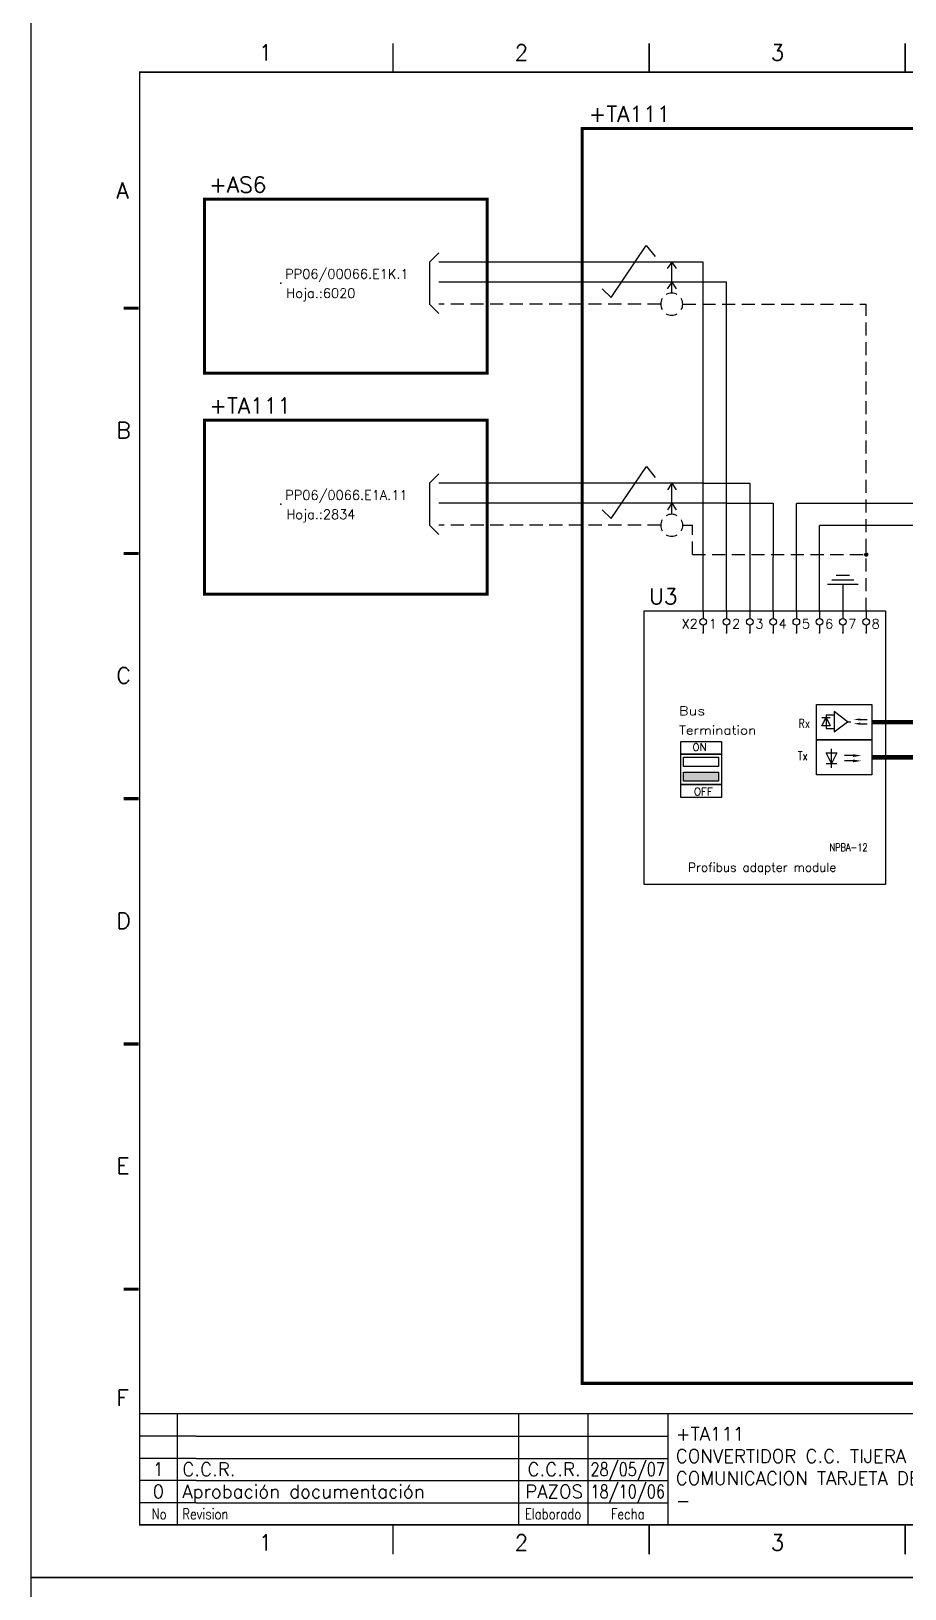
# Model space of a CAD drawing. Extents: x -4 to 416, y -4762 to 287.
# Drawn here: x -3.7 to 162.8, y -2091.4 to -1794.4 of the extents above; entities that cross this region are included whole.
import ezdxf
from ezdxf.enums import TextEntityAlignment as Align

# ---------------------------------------------------------------- set-up
doc = ezdxf.new("R2010")
doc.units = 0
doc.header["$LTSCALE"] = 10
doc.header["$MEASUREMENT"] = 0
doc.linetypes.add('DASHDOT', pattern=[1, 0.5, -0.25, 0, -0.25])
doc.linetypes.add('HIDDEN', pattern=[0.375, 0.25, -0.125])
doc.layers.get('0').update_dxf_attribs({"linetype": 'CONTINUOUS'})
for name, color, linetype in [('1', 7, 'CONTINUOUS'), ('10', 5, 'CONTINUOUS'), ('102', 7, 'CONTINUOUS'), ('2', 7, 'CONTINUOUS'), ('25', 3, 'CONTINUOUS'), ('35', 2, 'CONTINUOUS'), ('8', 1, 'CONTINUOUS'), ('9', 6, 'CONTINUOUS'), ('DIBUJO', 7, 'CONTINUOUS'), ('NODE', 7, 'CONTINUOUS')]:
    doc.layers.add(name, color=color, linetype=linetype)
doc.styles.add('ABBSTYLE', font='ROMANS.SHX', dxfattribs={"width": 0.8})
doc.styles.add('HELVETICA', font='HELV.SHX')
doc.styles.add('LABEL', font='SIMPLEX', dxfattribs={"width": 0.8, "height": 4})
doc.styles.add('ROMANS', font='romans')
doc.styles.get("Standard").update_dxf_attribs({"font": 'simplex'})

# ---------------------------------------------------------------- blocks, each defined once
blk = doc.blocks.new('NOD', base_point=(237.5, 170))
at = {"layer": 'NODE'}
blk.add_point((237.5, 170), dxfattribs=at)
blk = doc.blocks.new('$021501')
at = {"layer": '2'}
for p, q in [((0, -6), (0, 0)), ((-3.5, -6), (3.5, -6)), ((-2.5, -7), (2.5, -7)), ((-1.5, -8), (1.5, -8))]:
    blk.add_line(p, q, dxfattribs=at)
blk.add_blockref('NOD', (0, 0), dxfattribs=at)
blk = doc.blocks.new('$$PLD12C')
for p, q in [((0, 2.499999999999972), (0, 0.75)), ((0, -0.75), (0, -2.500000000000028))]:
    blk.add_line(p, q)
at = {"layer": '2'}
blk.add_circle((0, 0), 0.75, dxfattribs=at)
for p in [(0, 2.499999999999972), (0, -2.500000000000028)]:
    blk.add_blockref('NOD', p, dxfattribs=at)
at = {"layer": '8'}
blk.add_attdef('*A', (1.25, -1.5), '', height=2.15, dxfattribs=at)
at = {"layer": '9'}
blk.add_attdef('ID', text='', height=2.15, dxfattribs=at).set_placement((-1.25, -1.5), align=Align.RIGHT)
blk = doc.blocks.new('$030107')
at = {"layer": '102'}
for centre, start, end in [((0, 0), 150.0000000000002, 209.9999999999999), ((0, 0), 60.00000000000018, 119.9999999999999), ((0, 0), 330.0000000000002, 29.99999999999989), ((0, -2.842170943040401e-14), 240.0000000000001, 299.9999999999998)]:
    blk.add_arc(centre, 2.500000000000008, start, end, dxfattribs=at)
blk = doc.blocks.new('$PP313')
at = {"layer": '2'}
blk.add_blockref('NOD', (0, 0), dxfattribs=at)
at = {"layer": '8'}
blk.add_attdef('1A', (1, -3.324999999999989), '', height=2.15, dxfattribs=at)
at = {"layer": '9'}
blk.add_attdef('ID', (1, 1), '', height=2.15, dxfattribs=at)
blk = doc.blocks.new('newcajec')
at = {"layer": '1'}
for p, q in [((179.4, 20.84999999999999), (0.1303441721052074, 20.84999999999999)), ((7, 20.84999999999999), (7, 0)), ((71, 20.84999999999999), (71, 0)), ((84, 20.84999999999999), (84, 0.08964143426294768)), ((99, 20.84999999999999), (99, 0)), ((215.2, 20.79999999999999), (215.2, 0)), ((184.6434108527132, 20.17582254554676), (184.806079472624, 20.01315011347727)), ((184.806079472624, 20.01315011347727), (185.1814685954953, 20.25090212957883)), ((10.6, 16.64), (0, 16.64)), ((10.6, 16.64), (99.00000000000001, 16.64)), ((10.6, 12.48), (0, 12.48)), ((10.6, 12.48), (99.00000000000001, 12.48)), ((179.4, 13.86666666), (215.2, 13.86666666)), ((368, 14.06084184883153), (368, 0)), ((10.6, 8.32), (0, 8.32)), ((10.6, 8.32), (99.00000000000001, 8.32)), ((179.4, 6.93333333), (267.6330803594942, 6.93333333)), ((267.6330803594942, 6.93333333), (302.5, 6.93333333)), ((270.6330803594942, 6.908826233307309), (270.6330803594942, 0)), ((282.0665401797471, 6.93333333), (282.0665401797471, 0)), ((368, 6.93333333), (383, 6.93333333)), ((10.6, 4.16), (0, 4.16)), ((10.6, 4.16), (99.00000000000001, 4.16))]:
    blk.add_line(p, q, dxfattribs=at)
for points in [[(47.50000000000003, 272.5, 0.3, 0.3, 0), (47.50000000000003, 277.9125820568927, 0.3, 0.3, 0)], [(95.50000000000003, 272.5, 0.3, 0.3, 0), (95.50000000000003, 277.9125820568927, 0.3, 0.3, 0)], [(143.5000000000001, 272.5, 0.3, 0.3, 0), (143.5000000000001, 277.9125820568927, 0.3, 0.3, 0)], [(191.5000000000001, 272.5, 0.3, 0.3, 0), (191.5000000000001, 277.9125820568927, 0.3, 0.3, 0)], [(239.5000000000001, 272.5, 0.3, 0.3, 0), (239.5000000000001, 277.9125820568927, 0.3, 0.3, 0)], [(287.5000000000001, 272.5, 0.3, 0.3, 0), (287.5000000000001, 277.9125820568927, 0.3, 0.3, 0)], [(335.5000000000001, 272.5, 0.3, 0.3, 0), (335.5000000000001, 277.9125820568927, 0.3, 0.3, 0)], [(-2.989059080962793, 228.2254404700672, 0.6, 0.6, 0), (-0.1817779831361044, 228.2254404700672, 0.6, 0.6, 0)], [(383.0109409190372, 228.2254404700672, 0.6, 0.6, 0), (385.8182220168639, 228.2254404700672, 0.6, 0.6, 0)], [(-2.989059080962793, 182.2254404700672, 0.6, 0.6, 0), (-0.1817779831361044, 182.2254404700672, 0.6, 0.6, 0)], [(383.0109409190372, 182.2254404700672, 0.6, 0.6, 0), (385.8182220168639, 182.2254404700672, 0.6, 0.6, 0)], [(-2.989059080962793, 136.2254404700672, 0.6, 0.6, 0), (-0.1817779831361044, 136.2254404700672, 0.6, 0.6, 0)], [(383.0109409190372, 136.2254404700672, 0.6, 0.6, 0), (385.8182220168639, 136.2254404700672, 0.6, 0.6, 0)], [(-2.989059080962793, 90.2254404700672, 0.6, 0.6, 0), (-0.1817779831361044, 90.2254404700672, 0.6, 0.6, 0)], [(383.0109409190372, 90.2254404700672, 0.6, 0.6, 0), (385.8182220168639, 90.2254404700672, 0.6, 0.6, 0)], [(-2.989059080962793, 44.22544047006719, 0.6, 0.6, 0), (-0.1817779831361044, 44.22544047006719, 0.6, 0.6, 0)], [(383.0109409190372, 44.22544047006719, 0.6, 0.6, 0), (385.8182220168639, 44.22544047006719, 0.6, 0.6, 0)], [(383, 20.79999999999999, 0.3, 0.3, 0), (179.4, 20.79999999999999, 0.3, 0.3, 0), (179.4, 0, 0.3, 0.3, 0)], [(302.5, 20.79999999999999, 0.3, 0.3, 0), (302.5, 0, 0.3, 0.3, 0)], [(302.5, 14, 0.3, 0.3, 0), (383, 14, 0.3, 0.3, 0)], [(47.50000000000004, -5.50000000000002, 0.3, 0.3, 0), (47.50000000000004, -0.08741794310727435, 0.3, 0.3, 0)], [(95.50000000000003, -5.50000000000002, 0.3, 0.3, 0), (95.50000000000003, -0.08741794310727435, 0.3, 0.3, 0)], [(143.5000000000001, -5.50000000000002, 0.3, 0.3, 0), (143.5000000000001, -0.08741794310727435, 0.3, 0.3, 0)], [(191.5000000000001, -5.50000000000002, 0.3, 0.3, 0), (191.5000000000001, -0.08741794310727435, 0.3, 0.3, 0)], [(239.5000000000001, -5.50000000000002, 0.3, 0.3, 0), (239.5000000000001, -0.08741794310727435, 0.3, 0.3, 0)], [(287.5000000000001, -5.50000000000002, 0.3, 0.3, 0), (287.5000000000001, -0.08741794310727435, 0.3, 0.3, 0)], [(335.5000000000001, -5.50000000000002, 0.3, 0.3, 0), (335.5000000000001, -0.08741794310727435, 0.3, 0.3, 0)]]:
    blk.add_lwpolyline(points, format="xyseb", dxfattribs=at)
at = {"layer": '1', "const_width": 0.3}
blk.add_lwpolyline([(0, 0), (0, 272.5), (383, 272.5), (383, 0)], close=True, dxfattribs=at)
at = {"layer": '2', "color": 14}
for p, q in [((221.418090625, 4.694274193107214), (221.418090625, 5.808488255607214)), ((221.418090625, 2.465846068107213), (221.418090625, 3.580060130607212))]:
    blk.add_line(p, q, dxfattribs=at)
for points in [[(220.05064609375, 5.808488255607214), (220.05064609375, 6.922702318107211), (226.73593046875, 5.808488255607214), (226.73593046875, 6.922702318107211)], [(221.418090625, 2.465846068107213), (220.05064609375, 2.465846068107213), (221.418090625, 5.808488255607214), (220.05064609375, 5.808488255607214)], [(221.418090625, 4.694274193107214), (224.254271875, 4.694274193107214), (221.418090625, 3.580060130607212), (224.254271875, 3.580060130607212)], [(224.254271875, 5.808488255607214), (225.3684859375, 5.808488255607214), (225.3684859375, 4.694274193107214)], [(224.254271875, 3.580060130607212), (225.3684859375, 3.580060130607212), (225.3684859375, 2.465846068107213)], [(225.3684859375, 5.808488255607214), (226.73593046875, 5.808488255607214), (225.3684859375, 1.351632005607213), (226.73593046875, 1.351632005607213)], [(224.254271875, 0.2374179431072125), (224.254271875, 2.465846068107213), (220.05064609375, 0.2374179431072125), (220.05064609375, 2.465846068107213)], [(226.73593046875, 1.351632005607213), (226.73593046875, 0.2374179431072125), (224.254271875, 1.351632005607213), (224.254271875, 0.2374179431072125)]]:
    blk.add_solid(points, dxfattribs=at)
at = {"layer": '1', "style": 'ROMANS'}
for s, p in [('1', (22.29321663019694, 274.6822757111598)), ('2', (70.29321663019694, 274.6822757111598)), ('3', (118.2932166301969, 274.6822757111598)), ('4', (166.2932166301969, 274.6822757111598)), ('5', (214.2932166301969, 274.6822757111598)), ('6', (262.293216630197, 274.6822757111598)), ('7', (310.293216630197, 274.6822757111598)), ('8', (357.793216630197, 274.6822757111598)), ('A', (-4.369531937893967, 248.8361050328228)), ('A', (384.130468062106, 248.8361050328228)), ('B', (-4.369531937893967, 203.8361050328228)), ('B', (384.130468062106, 203.8361050328228)), ('C', (-4.369531937893967, 157.8361050328228)), ('C', (384.130468062106, 157.8361050328228)), ('D', (-4.369531937893967, 111.8361050328228)), ('D', (384.130468062106, 111.8361050328228)), ('E', (-4.369531937893967, 65.8361050328228)), ('E', (384.130468062106, 65.8361050328228)), ('F', (-4.369531937893967, 22.33610503282279)), ('F', (384.130468062106, 22.33610503282279)), ('1', (22.29321663019694, -4.817724288840244)), ('2', (70.29321663019694, -4.817724288840244)), ('3', (118.2932166301969, -4.817724288840244)), ('4', (166.2932166301969, -4.817724288840244)), ('5', (214.2932166301969, -4.817724288840244)), ('6', (262.293216630197, -4.817724288840244)), ('7', (310.293216630197, -4.817724288840244)), ('8', (357.793216630197, -4.817724288840244))]:
    blk.add_text(s, height=3, dxfattribs=at).set_placement(p)
at = {"layer": '1', "style": 'LABEL', "width": 0.8}
for s, p in [('Diseno comprobado por', (179.7314614292997, 18.27223571085374)), ('Dibujo comprobado por', (179.8050291925395, 11.4678814488418)), ('Hoja', (368.3783582875667, 11.66394739740196)), ('Dibujado por', (179.8266890074166, 4.640500723763907)), ('Fecha', (285.7145387337263, 4.296982269486556)), ('Cont', (368.4287365512884, 4.459855685207977)), ('No', (2.226666121281127, 1.047317943107212)), ('Revision', (7.999999999999986, 1.047317943107211))]:
    blk.add_text(s, height=2, dxfattribs=at).set_placement(p)
for s, p in [('Dept', (274.6061509242405, 4.441269529660175)), ('Elaborado', (77.5, 1.047317943107211)), ('Fecha', (91.5, 1.047317943107211))]:
    blk.add_text(s, height=2, dxfattribs=at).set_placement(p, align=Align.CENTER)
at = {"layer": '10', "style": 'ROMANS'}
for tag, p in [('REV41', (3.5, 18.74499999999998)), ('REV43', (77.69972273858866, 18.74499999999998)), ('REV31', (3.5, 14.58499999999999)), ('REV33', (77.69972273858866, 14.58499999999999)), ('REV21', (3.5, 10.42499999999999)), ('REV23', (77.69972273858866, 10.42499999999999)), ('REV11', (3.5, 6.265000000000002)), ('REV13', (77.69972273858866, 6.265000000000002))]:
    blk.add_attdef(tag, text='', height=2.5, dxfattribs=at).set_placement(p, align=Align.MIDDLE)
for tag, p, height in [('REV42', (7.999999999999986, 17.49499999999998), 2.5), ('SHEETNAME1', (100.5, 15.82514432423481), 2.5), ('DOCUMENTTYPE', (216.431556680333, 16.80300784715599), 2.5), ('NOTA', (305.324267012746, 15.80181941457773), 3), ('REV32', (7.999999999999986, 13.33499999999999), 2.5), ('DESIGNCHECK', (180.7368689439597, 14.83229733012664), 2.5), ('OBJECT', (216.431556680333, 12.40274635088354), 2.5), ('SHEETNAME2', (100.5, 11.66514432423481), 2.5), ('ORDER', (305.324267012746, 7.301819414577723), 4.5), ('REV22', (7.999999999999986, 9.174999999999999), 2.5), ('SHEETNAME3', (100.5, 7.505144324234807), 2.5), ('DRAWINGCHECK', (180.5313437479052, 7.714149530439984), 2.5), ('CUSTOMER', (216.431556680333, 8.084891464683468), 2.5), ('REV12', (7.999999999999986, 5.015000000000002), 2.5), ('SHEETNAME4', (100.5, 3.345144324234811), 2.5), ('USER', (180.634361454448, 0.7089454855303376), 2.5), ('DEPARTMENT', (271.9308878022507, 1.045088830057653), 2.5), ('DOCUMENT_ID', (305.324267012746, 0.9341589120460885), 4.4)]:
    blk.add_attdef(tag, p, '', height=height, dxfattribs=at)
for tag, width, p, p2 in [('REV44', 1.221199022953692, (84.52509332113708, 17.49499999999998), (98.48165358346499, 17.49499999999998)), ('REV34', 1.221199022953692, (84.52509332113708, 13.33499999999998), (98.48165358346499, 13.33499999999998)), ('REV24', 1.221199022953692, (84.52509332113708, 9.174999999999988), (98.48165358346499, 9.174999999999988)), ('REV14', 1.221199022953692, (84.52509332113708, 5.014999999999999), (98.48165358346499, 5.014999999999999)), ('CREATED2', 7.039914616041486, (282.7069601254168, 1.045088830057653), (301.1448317388588, 1.045088830057653))]:
    blk.add_attdef(tag, text='', height=2.5, dxfattribs=dict(at, width=width)).set_placement(p, p2, align=Align.FIT)
for tag, p in [('SHEET', (382, 7.433333330000005)), ('NEXTSHEET', (382, 0.5000000000000018))]:
    blk.add_attdef(tag, text='', height=2.5, dxfattribs=at).set_placement(p, align=Align.RIGHT)
at = {"layer": 'DIBUJO', "color": 14, "style": 'HELVETICA', "width": 1.3}
blk.add_text('RUSSULA S.A.', height=3, dxfattribs=at).set_placement((229, 2.191446348186597))

msp = doc.modelspace()

# ---------------------------------------------------------------- hatches: boundary and pattern name
at = {"layer": '2'}
msp.add_hatch(color=256, dxfattribs=at).paths.add_polyline_path([(120.6315279843486, -1935.681118209199), (120.6315279843486, -1937.444468505078), (127.3278442646214, -1937.444468505078), (127.3278442646214, -1935.681118209199)])

# ---------------------------------------------------------------- linework, layer by layer
for p, q in [((72.22771554514456, -1838.428225012584), (74.00962463373463, -1836.646315923994)), ((72.22771554514456, -1838.428225012584), (72.22771554514456, -1846.462932067003)), ((124.4046958140225, -1904.941930386994), (124.4046958140225, -1838.428225012584)), ((128.8378504866222, -1904.941930386994), (128.8378504866222, -1842.262932067003)), ((72.22771554514456, -1846.462932067003), (74.00962463373463, -1848.244841155593)), ((72.24339710026018, -1880.587770642961), (74.02530618885018, -1878.805861554371)), ((72.24339710026018, -1880.587770642961), (72.24339710026018, -1888.62247769738)), ((142.1373145044219, -1888.659916159964), (142.1373145044219, -1884.459916159965)), ((146.5704691770215, -1884.459916159965), (142.1373145044219, -1884.459916159965)), ((243.5828375529359, -1884.459916159965), (146.5704691770215, -1884.459916159965)), ((72.24339710026018, -1888.62247769738), (74.02530618885018, -1890.404386785969)), ((142.1373145044219, -1904.941930386994), (142.1373145044219, -1888.659916159964)), ((243.5828375529359, -1888.659916159964), (146.5704691770215, -1888.659916159964)), ((146.5704691770215, -1904.941930386994), (146.5704691770215, -1888.659916159964))]:
    msp.add_line(p, q)
at = {"linetype": 'HIDDEN'}
msp.add_line((155.4436623417628, -1904.941930386994), (155.4436623417628, -1846.462932067003), dxfattribs=at)
at = {"const_width": 0.4199999999999923}
msp.add_lwpolyline([(155.2493438968783, -1894.207431717336, 1), (155.6693438968784, -1894.207431717336, 1)], format="xyb", close=True, dxfattribs=at)
msp.add_lwpolyline([(113.1523092035602, -1904.941930386994), (159.1575934305282, -1904.941930386994), (159.1575934305282, -1957.143618032208), (113.1523092035602, -1957.143618032208)], close=True)
for points in [[(308.702202244183, -1926.153997271723, 0.8399999999999846, 0.8399999999999846, 0), (156.5114508203633, -1926.153997271723, 0.8399999999999846, 0.8399999999999846, 0)], [(308.702202244183, -1932.873997271722, 0.8399999999999846, 0.8399999999999846, 0), (156.5114508203633, -1932.873997271722, 0.8399999999999846, 0.8399999999999846, 0)]]:
    msp.add_lwpolyline(points, format="xyseb")
at = {"layer": '2', "color": 7}
for p, q in [((106.8244894652275, -1845.202932067003), (113.5444894652273, -1835.278225012584)), ((113.5444894652273, -1835.278225012584), (115.2244894652273, -1837.378225012584)), ((124.4046958140225, -1838.428225012584), (74.00962463373463, -1838.428225012584)), ((118.3886419810114, -1838.428225012584), (117.5486419810115, -1839.688225012584)), ((118.3886419810114, -1838.428225012584), (119.2286419810114, -1839.688225012584)), ((118.3886419810114, -1844.362932067003), (118.3886419810114, -1838.428225012584)), ((128.8378504866222, -1842.262932067003), (74.00962463373463, -1842.262932067003)), ((105.1444894652275, -1843.522932067003), (106.8244894652275, -1845.202932067003)), ((118.3886419810114, -1842.262932067003), (117.5486419810115, -1843.522932067003)), ((118.3886419810114, -1842.262932067003), (119.2286419810114, -1843.522932067003)), ((106.8401710203432, -1887.36247769738), (113.5601710203431, -1877.437770642961)), ((113.5601710203431, -1877.437770642961), (115.240171020343, -1879.537770642961)), ((124.4203773691381, -1880.587770642961), (74.02530618885018, -1880.587770642961)), ((118.4043235361272, -1880.587770642961), (117.5643235361272, -1881.847770642961)), ((118.4043235361272, -1886.522477697379), (118.4043235361272, -1880.587770642961)), ((118.4043235361272, -1880.587770642961), (119.2443235361272, -1881.847770642961)), ((124.4046958140225, -1880.587770642961), (133.264305892824, -1880.587770642961)), ((133.264305892824, -1880.587770642961), (133.2553236041067, -1904.941930386994)), ((128.8535320417377, -1884.42247769738), (74.02530618885018, -1884.42247769738)), ((105.1601710203432, -1885.682477697379), (106.8401710203432, -1887.36247769738)), ((118.4043235361272, -1884.42247769738), (117.5643235361272, -1885.682477697379)), ((118.4043235361272, -1884.42247769738), (119.2443235361272, -1885.682477697379)), ((128.8378504866222, -1884.42247769738), (137.7283629978551, -1884.42247769738)), ((137.7283629978551, -1884.42247769738), (137.6884782767063, -1904.941930386994)), ((146.0114508203635, -1922.793997271723), (156.5114508203633, -1922.793997271723)), ((146.0114508203635, -1929.513997271723), (146.0114508203635, -1922.793997271723)), ((156.5114508203633, -1922.793997271723), (156.5114508203633, -1929.513997271723)), ((146.0114508203635, -1929.513997271723), (156.5114508203633, -1929.513997271723)), ((156.5114508203633, -1929.513997271723), (146.0114508203635, -1929.513997271723)), ((146.0114508203635, -1929.513997271723), (156.5114508203633, -1929.513997271723)), ((156.5114508203633, -1929.513997271723), (146.0114508203635, -1929.513997271723)), ((146.0114508203635, -1936.233997271723), (146.0114508203635, -1929.513997271723)), ((156.5114508203633, -1929.513997271723), (156.5114508203633, -1936.233997271723)), ((156.5114508203633, -1936.233997271723), (146.0114508203635, -1936.233997271723))]:
    msp.add_line(p, q, dxfattribs=at)
at = {"layer": '2', "color": 7, "linetype": 'HIDDEN'}
for p, q in [((116.2886419810115, -1846.462932067003), (74.00962463373463, -1846.462932067003)), ((120.4886419810114, -1846.462932067003), (155.4436623417628, -1846.462932067003)), ((116.3043235361272, -1888.62247769738), (74.02530618885018, -1888.62247769738)), ((120.5043235361271, -1888.62247769738), (122.3464673660282, -1888.62247769738)), ((122.3464673660282, -1894.207431717336), (122.3464673660282, -1888.62247769738)), ((122.3464673660282, -1894.207431717336), (155.4593438968784, -1894.207431717336))]:
    msp.add_line(p, q, dxfattribs=at)
at = {"layer": '2', "color": 3, "linetype": 'DASHDOT', "const_width": 0.5879999999999892}
msp.add_lwpolyline([(101.3055078164872, -1812.967966202632), (392.6811622582767, -1812.967966202632), (392.6811622582767, -2052.220108267607), (101.3055078164872, -2052.220108267607), (101.3055078164872, -1812.967966202632)], dxfattribs=at)
at = {"layer": '2', "color": 3, "linetype": 'DASHDOT'}
for points in [[(29.35681071833183, -1826.441380591669, 0.5879999999999892, 0.5879999999999892, 0), (83.21466327582378, -1826.441380591669, 0.5879999999999892, 0.5879999999999892, 0), (83.21466327582378, -1859.621380591669, 0.5879999999999892, 0.5879999999999892, 0), (29.35681071833183, -1859.621380591669, 0.5879999999999892, 0.5879999999999892, 0), (29.35681071833183, -1826.441380591669, 0.5879999999999892, 0.5879999999999892, 0)], [(29.37249227344755, -1868.600926222046, 0.5879999999999892, 0.5879999999999892, 0), (83.23034483093932, -1868.600926222046, 0.5879999999999892, 0.5879999999999892, 0), (83.23034483093932, -1901.780926222046, 0.5879999999999892, 0.5879999999999892, 0), (29.37249227344755, -1901.780926222046, 0.5879999999999892, 0.5879999999999892, 0), (29.37249227344755, -1868.600926222046, 0.5879999999999892, 0.5879999999999892, 0)]]:
    msp.add_lwpolyline(points, format="xyseb", dxfattribs=at)
at = {"layer": '2'}
for points in [[(127.8946126243758, -1929.855450749639), (127.8946126243758, -1932.282482197559), (120.1337183569863, -1932.282482197559), (120.1337183569863, -1929.855450749639)], [(127.8946126243758, -1932.282482197559), (127.8946126243758, -1938.069513645479), (120.1337183569863, -1938.069513645479), (120.1337183569863, -1932.282482197559)], [(127.3278442646214, -1932.853602529093), (127.3278442646214, -1934.616952824972), (120.6315279843486, -1934.616952824972), (120.6315279843486, -1932.853602529093)], [(127.3278442646214, -1935.681118209199), (127.3278442646214, -1937.444468505078), (120.6315279843486, -1937.444468505078), (120.6315279843486, -1935.681118209199)], [(127.8946126243758, -1938.069513645479), (127.8946126243758, -1940.496545093398), (120.1337183569863, -1940.496545093398), (120.1337183569863, -1938.069513645479)]]:
    msp.add_lwpolyline(points, close=True, dxfattribs=at)
at = {"layer": '35'}
for p, q in [((151.9054369803711, -1926.083437271723), (149.3249569803711, -1924.148077271723)), ((149.3249569803711, -1924.148077271723), (149.3249569803711, -1928.018797271723)), ((146.984824245741, -1926.889837271723), (147.791224245741, -1925.277037271723)), ((146.984824245741, -1925.277037271723), (148.5976242457411, -1925.277037271723)), ((148.5976242457411, -1926.889837271723), (146.984824245741, -1926.889837271723)), ((147.791224245741, -1924.793197271723), (147.791224245741, -1927.373677271723)), ((147.791224245741, -1924.793197271723), (149.3249569803711, -1924.793197271723)), ((147.791224245741, -1925.277037271723), (148.5976242457411, -1926.889837271723)), ((147.791224245741, -1927.373677271723), (149.3249569803711, -1927.373677271723)), ((149.3249569803711, -1928.018797271723), (151.9054369803711, -1926.083437271723)), ((151.9054369803711, -1926.083437271723), (152.5505569803712, -1926.083437271723)), ((154.3539134376695, -1925.649997271723), (155.6441534376696, -1925.649997271723)), ((154.3539134376695, -1926.456397271723), (155.6441534376696, -1926.456397271723)), ((148.8338691998096, -1934.050466794615), (147.8258691998095, -1932.034466794616)), ((147.8258691998095, -1932.034466794616), (149.8418691998096, -1932.034466794616)), ((148.8338691998096, -1934.856866794616), (148.8338691998096, -1931.228066794615)), ((149.8418691998096, -1932.034466794616), (148.8338691998096, -1934.050466794615)), ((152.9246508203633, -1932.538466794616), (151.3118508203633, -1932.538466794616)), ((147.8258691998095, -1934.050466794615), (149.8418691998096, -1934.050466794615)), ((152.9246508203633, -1933.546466794616), (151.3118508203633, -1933.546466794616))]:
    msp.add_line(p, q, dxfattribs=at)
for points in [[(154.3539134376695, -1925.865037271723), (154.3539134376695, -1925.434957271723), (153.0636734376695, -1925.649997271723)], [(154.3539134376695, -1926.671437271724), (154.3539134376695, -1926.241357271723), (153.0636734376695, -1926.456397271723)], [(152.9246508203633, -1932.807266794616), (152.9246508203633, -1932.269666794616), (154.5374508203633, -1932.538466794616)], [(152.9246508203633, -1933.815266794615), (152.9246508203633, -1933.277666794616), (154.5374508203633, -1933.546466794616)]]:
    msp.add_solid(points, dxfattribs=at)
at = {"layer": 'DIBUJO'}
for points in [[(-3.675229357798344, -1792.237417943108), (416.3247706422017, -1792.237417943108), (416.3247706422017, -2089.237417943108), (-3.675229357798344, -2089.237417943108), (-3.675229357798344, -1792.237417943108)], [(-3.675229357798344, -2089.237417943108), (416.3247706422017, -2089.237417943108), (416.3247706422017, -2386.237417943108), (-3.675229357798344, -2386.237417943108), (-3.675229357798344, -2089.237417943108)]]:
    msp.add_lwpolyline(points, dxfattribs=at)

# ---------------------------------------------------------------- block references
ref = msp.add_blockref('$PP313', (43.8883375074368, -1842.445578539793, -0.0006408300258169558), dxfattribs=dict(xscale=0.8399999999999846, yscale=0.8399999999999846, zscale=0.8399999999999846))
ref.add_attrib('ID', 'PP06/00066.E1K.1', (44.72833750743679, -1841.605578539793, -0.0006408300258169558), dxfattribs={"layer": '9', "height": 1.805999999999967, "style": 'ROMANS'})
ref.add_attrib('1A', 'Hoja.:6020', (44.94712526260065, -1845.278391591184, -0.0006408300258169558), dxfattribs={"layer": '8', "height": 1.805999999999967, "style": 'ROMANS'})
ref = msp.add_blockref('$PP313', (43.90401906255244, -1884.60512417017, -0.0006408300258169558), dxfattribs=dict(xscale=0.8399999999999846, yscale=0.8399999999999846, zscale=0.8399999999999846))
ref.add_attrib('ID', 'PP06/0066.E1A.11', (44.74401906255242, -1883.76512417017, -0.0006408300258169558), dxfattribs={"layer": '9', "height": 1.805999999999967, "style": 'ROMANS'})
ref.add_attrib('1A', 'Hoja.:2834', (44.96280681771628, -1887.437937221561, -0.0006408300258169558), dxfattribs={"layer": '8', "height": 1.805999999999967, "style": 'ROMANS'})
at = {"layer": '2', "color": 7}
ref = msp.add_blockref('newcajec', (17, -2079.218106034892), dxfattribs=dict(at, xscale=1.016442892079945, yscale=1.016442892079945, zscale=1.016442892079945))
ref.add_attrib('REV24', '28/05/07', dxfattribs={"layer": '10', "height": 2.541107230199954, "style": 'ROMANS', "width": 0.7281683615127688}).set_placement((102.9149303086668, -2069.892242500058), (117.1009767851961, -2069.892242500058), align=Align.FIT)
ref.add_attrib('SHEETNAME3', 'COMUNICACION TARJETA DE CONTROL', (119.1525106540383, -2071.589555432489), dxfattribs={"layer": '10', "height": 2.541107230199954, "style": 'ROMANS'})
ref.add_attrib('SHEETNAME2', 'CONVERTIDOR C.C. TIJERA 18RM', (119.1525106540383, -2067.361153001436), dxfattribs={"layer": '10', "height": 2.541107230199954, "style": 'ROMANS'})
ref.add_attrib('SHEETNAME1', '+TA111', (119.1525106540383, -2063.132750570384), dxfattribs={"layer": '10', "height": 2.541107230199954, "style": 'ROMANS'})
ref.add_attrib('USER', 'J.PAZOS', (200.60451276578, -2078.497503435252), dxfattribs={"layer": '10', "height": 2.541107230199954, "style": 'ROMANS'})
ref.add_attrib('DRAWINGCHECK', 'J.L.C.C.', (200.499801150206, -2071.377113576234), dxfattribs={"layer": '10', "height": 2.541107230199954, "style": 'ROMANS'})
ref.add_attrib('DESIGNCHECK', 'J.M. CEDEIRA', (200.708705774879, -2064.141922840467), dxfattribs={"layer": '10', "height": 2.541107230199954, "style": 'ROMANS'})
ref.add_attrib('REV22', 'C.C.R.', (25.13154313663979, -2069.892242500058), dxfattribs={"layer": '10', "height": 2.541107230199954, "style": 'ROMANS'})
ref.add_attrib('REV12', 'Aprobación documentación', (25.13154313663979, -2074.12064493111), dxfattribs={"layer": '10', "height": 2.541107230199954, "style": 'ROMANS'})
ref.add_attrib('REV21', '1', dxfattribs={"layer": '10', "height": 2.541107230199954, "style": 'ROMANS'}).set_placement((20.55755012227988, -2068.621688884959), align=Align.MIDDLE)
ref.add_attrib('REV11', '0', dxfattribs={"layer": '10', "height": 2.541107230199954, "style": 'ROMANS'}).set_placement((20.55755012227988, -2072.850091316011), align=Align.MIDDLE)
ref.add_attrib('SHEETNAME4', '-', (119.1525106540383, -2075.817957863542), dxfattribs={"layer": '10', "height": 2.541107230199954, "style": 'ROMANS'})
ref.add_attrib('REV14', '18/10/06', dxfattribs={"layer": '10', "height": 2.541107230199954, "style": 'ROMANS', "width": 0.7281683615127688}).set_placement((102.9149303086668, -2074.12064493111), (117.1009767851961, -2074.12064493111), align=Align.FIT)
ref.add_attrib('REV23', 'C.C.R.', dxfattribs={"layer": '10', "height": 2.541107230199954, "style": 'ROMANS'}).set_placement((95.97733089422375, -2068.621688884959), align=Align.MIDDLE)
ref.add_attrib('REV13', 'PAZOS', dxfattribs={"layer": '10', "height": 2.541107230199954, "style": 'ROMANS'}).set_placement((95.97733089422375, -2072.850091316011), align=Align.MIDDLE)
ref.add_attrib('DOCUMENT_ID', 'PP06/0066-E1A.11', (327.3446809846358, -2078.26858684867), dxfattribs={"layer": '10', "height": 4.472348725151919, "style": 'ROMANS', "width": 0.9})
ref.add_attrib('ORDER', 'PP06/0066', (327.3446809846358, -2071.796223591693), dxfattribs={"layer": '10', "height": 4.573993014359916, "style": 'ROMANS'})
ref.add_attrib('CUSTOMER', 'ACINDAR', (236.99031740953, -2071.000275572376), dxfattribs={"layer": '10', "height": 2.541107230199954, "style": 'ROMANS'})
ref.add_attrib('OBJECT', 'TREN DE ROLLOS Y BARRAS', (236.99031740953, -2066.611422664265), dxfattribs={"layer": '10', "height": 2.541107230199954, "style": 'ROMANS'})
ref.add_attrib('DOCUMENTTYPE', 'ESQUEMA ELECTRICO', (236.99031740953, -2062.138808143086), dxfattribs={"layer": '10', "height": 2.541107230199954, "style": 'ROMANS'})
ref.add_attrib('CREATED2', '05/10/06', dxfattribs={"layer": '10', "height": 2.541107230199954, "style": 'ROMANS', "width": 0.9619759102665552}).set_placement((304.3554801610185, -2078.155832921987), (323.0965237075852, -2078.155832921987), align=Align.FIT)
ref.add_attrib('DEPARTMENT', 'ELEC', (293.4022180435965, -2078.155832921987), dxfattribs={"layer": '10', "height": 2.541107230199954, "style": 'ROMANS'})
ref.add_attrib('NEXTSHEET', '2816', dxfattribs={"layer": '10', "height": 2.541107230199954, "style": 'ROMANS'}).set_placement((405.2811847745528, -2078.709884588852), align=Align.RIGHT)
ref.add_attrib('SHEET', '2814', dxfattribs={"layer": '10', "height": 2.541107230199954, "style": 'ROMANS'}).set_placement((405.2811847745528, -2071.662547207152), align=Align.RIGHT)
at = {"layer": '2', "color": 7, "xscale": 0.8399999999999846, "yscale": 0.8399999999999846, "zscale": 0.8399999999999846}
for p in [(118.3886419810114, -1846.462932067003), (118.4043235361272, -1888.62247769738)]:
    msp.add_blockref('$030107', p, dxfattribs=at)
at = {"layer": '2', "color": 7, "xscale": 0.8399999999999846, "yscale": 0.8399999999999846, "zscale": 0.8399999999999846, "rotation": 180}
msp.add_blockref('$021501', (150.9942346182979, -1904.941930386994), dxfattribs=at)
at = {"layer": '2', "color": 7, "xscale": 0.8399999999999846, "yscale": 0.8399999999999846, "zscale": 0.8399999999999846}
for p, values in [((124.4046958140225, -1907.041930386994), {'ID': 'X2', '*A': '1'}), ((128.8378504866222, -1907.041930386994), {'*A': '2'}), ((133.2710051592222, -1907.041930386994), {'*A': '3'}), ((137.7041598318219, -1907.041930386994), {'*A': '4'}), ((142.1373145044219, -1907.041930386994), {'*A': '5'}), ((146.5704691770215, -1907.041930386994), {'*A': '6'}), ((151.0036238496215, -1907.041930386994), {'*A': '7'}), ((155.4367785222212, -1907.041930386994), {'*A': '8'})]:
    msp.add_blockref('$$PLD12C', p, dxfattribs=at).add_auto_attribs(values)

# ---------------------------------------------------------------- texts
for s, width, p, p2 in [('Bus       ', 0.9682105263157879, (119.7811321841033, -1924.845811225577), (134.497932184103, -1924.845811225577)), ('Termination', 1.039322033898303, (119.7811321841033, -1928.530255701592), (134.497932184103, -1928.530255701592))]:
    msp.add_text(s, height=1.679999999999969, dxfattribs=dict(width=width)).set_placement(p, p2, align=Align.FIT)
msp.add_text('Profibus adapter module', height=1.679999999999969).set_placement((121.5137246495088, -1954.682934735339))
at = {"layer": '102', "style": 'ROMANS'}
for s, p in [('ON', (123.693104112155, -1930.920910492942)), ('OFF', (124.4075761584478, -1939.405938978418))]:
    msp.add_text(s, height=1.444799999999974, dxfattribs=at).set_placement(p, align=Align.MIDDLE)
at = {"layer": '2', "color": 6}
for s, p in [('+TA111', (102.5655078164872, -1811.707966202632)), ('+AS6', (30.26111196464348, -1825.181380591669)), ('+TA111', (30.27679351975911, -1867.340926222046)), ('U3', (114.0566104498719, -1903.681930386995))]:
    msp.add_text(s, height=3.023999999999945, dxfattribs=at).set_placement(p)
at = {"layer": '25', "style": 'ABBSTYLE', "width": 0.8}
for s, height, p in [('Rx', 1.679999999999969, (142.5513506689446, -1927.245997271723)), ('Tx', 1.679999999999969, (142.4129747265393, -1933.419997271723)), ('NPBA-12', 1.427999999999974, (148.469432485637, -1950.749338509183))]:
    msp.add_text(s, height=height, dxfattribs=at).set_placement(p)

doc.saveas('drawing.dxf')
